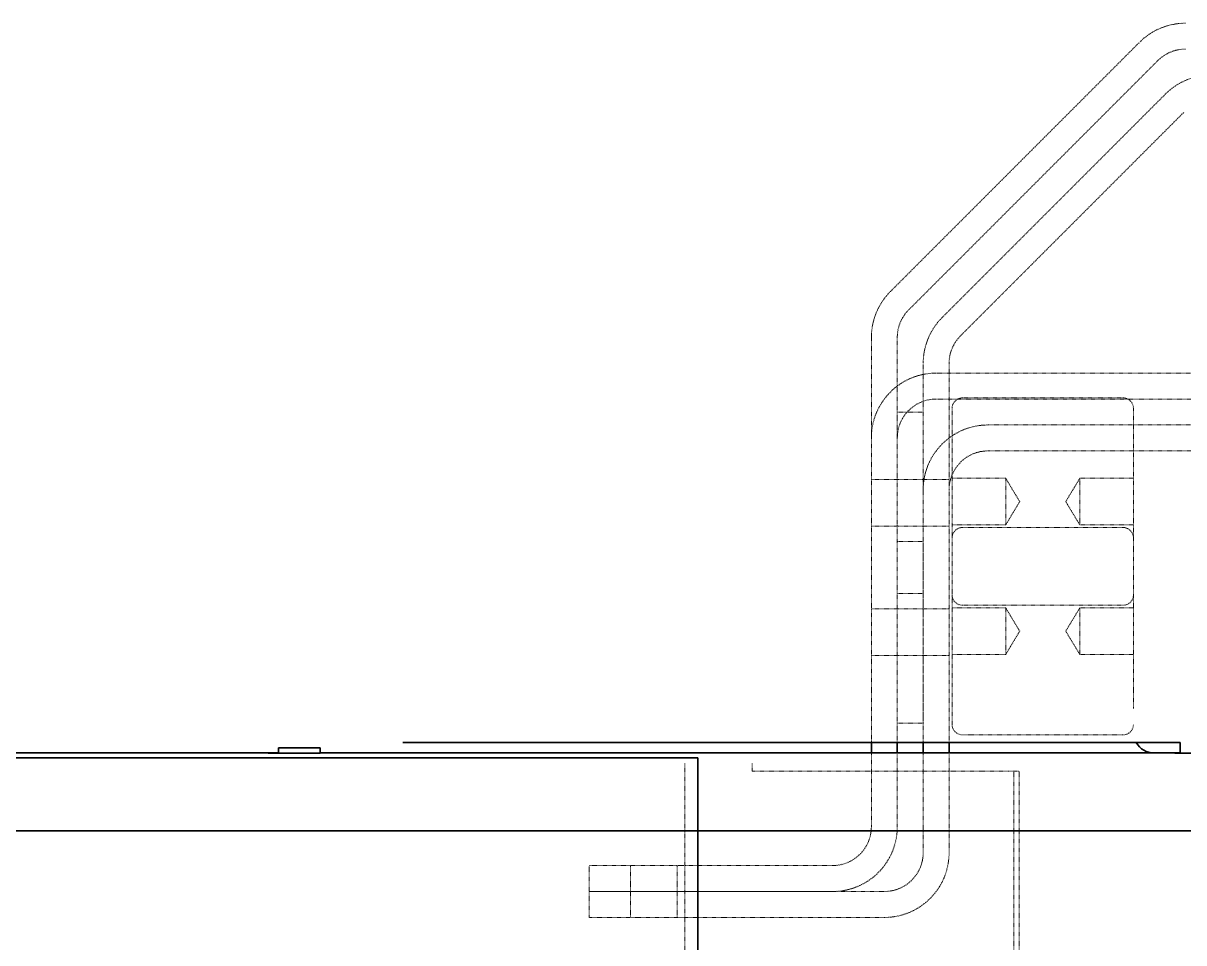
# Model space of a CAD drawing. Header units: millimetres. Extents: x -116965 to 323937, y 291661 to 566926.
# Drawn here: x -19309.6 to -19085.6, y 314215.6 to 314393 of the extents above; entities that cross this region are included whole.
import ezdxf

# ---------------------------------------------------------------- set-up
doc = ezdxf.new("R2010")
doc.units = ezdxf.units.MM
doc.linetypes.add('DASHED', pattern=[0.75, 0.5, -0.25])
for name, color, linetype, lineweight in [('Hidden Edges(Schneider)', 7, 'DASHED', 18), ('Sketch Geometry(Schneider)', 7, 'Continuous', 35), ('Visible Edges(Schneider)', 7, 'Continuous', 35)]:
    doc.layers.add(name, color=color, linetype=linetype, lineweight=lineweight)

msp = doc.modelspace()

# ---------------------------------------------------------------- linework, layer by layer
at = {"layer": 'Hidden Edges(Schneider)', "ltscale": 0.142851}
for p, q in [((-19142.216696, 314341.220186), (-19094.110094, 314389.326788)), ((-19090.57456, 314385.791254), (-19138.681162, 314337.684652))]:
    msp.add_line(p, q, dxfattribs=at)
at = {"layer": 'Hidden Edges(Schneider)', "ltscale": 0.128004}
for p, q in [((-19132.216695, 314336.220186), (-19089.110094, 314379.326788)), ((-19085.57456, 314375.791254), (-19128.681162, 314332.684652))]:
    msp.add_line(p, q, dxfattribs=at)
at = {"layer": 'Hidden Edges(Schneider)', "ltscale": 0.08006}
for p, q in [((-19145.877861, 314312.987953), (-19145.877861, 314332.381351)), ((-19140.877861, 314332.381351), (-19140.877861, 314312.987953))]:
    msp.add_line(p, q, dxfattribs=at)
at = {"layer": 'Hidden Edges(Schneider)', "ltscale": 0.128049}
for p, q in [((-19135.877861, 314302.987953), (-19135.877861, 314327.381351)), ((-19130.877861, 314327.381351), (-19130.877861, 314302.987953))]:
    msp.add_line(p, q, dxfattribs=at)
at = {"layer": 'Hidden Edges(Schneider)', "ltscale": 0.137421}
for p, q in [((-19133.377861, 314325.487953), (-19002.484462, 314325.487953)), ((-19002.484462, 314320.487953), (-19133.377861, 314320.487953))]:
    msp.add_line(p, q, dxfattribs=at)
at = {"layer": 'Hidden Edges(Schneider)', "ltscale": 0.16273}
for p, q in [((-19128.298825, 314320.711953), (-19097.298825, 314320.711953)), ((-19097.298825, 314295.711953), (-19128.298825, 314295.711953)), ((-19128.298825, 314280.711953), (-19097.298825, 314280.711953)), ((-19097.298825, 314255.711953), (-19128.298825, 314255.711953))]:
    msp.add_line(p, q, dxfattribs=at)
at = {"layer": 'Hidden Edges(Schneider)', "ltscale": 0.020567}
for p, q in [((-19135.877861, 314317.987953), (-19140.877861, 314317.987953)), ((-19140.877861, 314317.987953), (-19140.877861, 314312.987953)), ((-19145.877861, 314304.987953), (-19140.877861, 314304.987953)), ((-19140.877861, 314304.987953), (-19135.877861, 314304.987953)), ((-19135.877861, 314304.987953), (-19130.877861, 314304.987953)), ((-19145.877861, 314295.987953), (-19140.877861, 314295.987953)), ((-19140.877861, 314295.987953), (-19135.877861, 314295.987953)), ((-19135.877861, 314295.987953), (-19130.877861, 314295.987953)), ((-19135.877861, 314292.987953), (-19140.877861, 314292.987953)), ((-19135.877861, 314282.987953), (-19140.877861, 314282.987953)), ((-19145.877861, 314279.987953), (-19140.877861, 314279.987953)), ((-19140.877861, 314279.987953), (-19135.877861, 314279.987953)), ((-19135.877861, 314279.987953), (-19130.877861, 314279.987953)), ((-19145.877861, 314270.987953), (-19140.877861, 314270.987953)), ((-19140.877861, 314270.987953), (-19135.877861, 314270.987953)), ((-19135.877861, 314270.987953), (-19130.877861, 314270.987953)), ((-19135.877861, 314257.987953), (-19140.877861, 314257.987953)), ((-19200.377861, 314225.487953), (-19200.377861, 314230.487953)), ((-19192.377861, 314230.487953), (-19192.377861, 314225.487953)), ((-19183.377861, 314230.487953), (-19183.377861, 314225.487953)), ((-19200.377861, 314220.487953), (-19200.377861, 314225.487953)), ((-19192.377861, 314225.487953), (-19192.377861, 314220.487953)), ((-19183.377861, 314225.487953), (-19183.377861, 314220.487953))]:
    msp.add_line(p, q, dxfattribs=at)
at = {"layer": 'Hidden Edges(Schneider)', "ltscale": 0.0619}
msp.add_line((-19135.877861, 314302.987953), (-19135.877861, 314317.987953), dxfattribs=at)
at = {"layer": 'Hidden Edges(Schneider)', "ltscale": 0.124108}
for p, q in [((-19130.298825, 314293.711953), (-19130.298825, 314318.711953)), ((-19095.298825, 314318.711953), (-19095.298825, 314293.711953))]:
    msp.add_line(p, q, dxfattribs=at)
at = {"layer": 'Hidden Edges(Schneider)', "ltscale": 0.138692}
for p, q in [((-19123.377861, 314315.487953), (-19004.484462, 314315.487953)), ((-19004.484462, 314310.487953), (-19123.377861, 314310.487953))]:
    msp.add_line(p, q, dxfattribs=at)
at = {"layer": 'Hidden Edges(Schneider)', "ltscale": 0.154268}
for p, q in [((-19145.877861, 314254.211953), (-19145.877861, 314312.987953)), ((-19140.877861, 314312.987953), (-19140.877861, 314254.211953))]:
    msp.add_line(p, q, dxfattribs=at)
at = {"layer": 'Hidden Edges(Schneider)', "ltscale": 0.042672}
for p, q in [((-19119.950825, 314305.211953), (-19130.298825, 314305.211953)), ((-19105.646825, 314305.211953), (-19095.298825, 314305.211953)), ((-19119.950825, 314296.211953), (-19130.298825, 314296.211953)), ((-19105.646825, 314296.211953), (-19095.298825, 314296.211953)), ((-19119.950825, 314280.211953), (-19130.298825, 314280.211953)), ((-19105.646825, 314280.211953), (-19095.298825, 314280.211953)), ((-19119.950825, 314271.211953), (-19130.298825, 314271.211953)), ((-19105.646825, 314271.211953), (-19095.298825, 314271.211953))]:
    msp.add_line(p, q, dxfattribs=at)
at = {"layer": 'Hidden Edges(Schneider)', "ltscale": 0.058334}
for p, q in [((-19119.950825, 314305.211953), (-19119.950825, 314296.211953)), ((-19105.646825, 314296.211953), (-19105.646825, 314305.211953)), ((-19119.950825, 314280.211953), (-19119.950825, 314271.211953)), ((-19105.646825, 314271.211953), (-19105.646825, 314280.211953))]:
    msp.add_line(p, q, dxfattribs=at)
at = {"layer": 'Hidden Edges(Schneider)', "ltscale": 0.021599}
for p, q in [((-19117.246952, 314300.711953), (-19119.950825, 314305.211953)), ((-19108.350698, 314300.711953), (-19105.646825, 314305.211953)), ((-19117.246952, 314300.711953), (-19119.950825, 314296.211953)), ((-19108.350698, 314300.711953), (-19105.646825, 314296.211953)), ((-19117.246952, 314275.711953), (-19119.950825, 314280.211953)), ((-19108.350698, 314275.711953), (-19105.646825, 314280.211953)), ((-19117.246952, 314275.711953), (-19119.950825, 314271.211953)), ((-19108.350698, 314275.711953), (-19105.646825, 314271.211953))]:
    msp.add_line(p, q, dxfattribs=at)
at = {"layer": 'Hidden Edges(Schneider)', "ltscale": 0.128021}
for p, q in [((-19135.877861, 314254.211953), (-19135.877861, 314302.987953)), ((-19130.877861, 314302.987953), (-19130.877861, 314254.211953))]:
    msp.add_line(p, q, dxfattribs=at)
at = {"layer": 'Hidden Edges(Schneider)', "ltscale": 0.148422}
msp.add_line((-19130.298825, 314257.711953), (-19130.298825, 314293.711953), dxfattribs=at)
at = {"layer": 'Hidden Edges(Schneider)', "ltscale": 0.160791}
msp.add_line((-19095.298825, 314293.711953), (-19095.298825, 314260.745323), dxfattribs=at)
at = {"layer": 'Hidden Edges(Schneider)', "ltscale": 0.122485}
for p, q in [((-19140.877861, 314292.987953), (-19140.877861, 314257.987953)), ((-19135.877861, 314257.987953), (-19135.877861, 314292.987953))]:
    msp.add_line(p, q, dxfattribs=at)
at = {"layer": 'Hidden Edges(Schneider)', "ltscale": 0.058693}
for p, q in [((-19145.877861, 314237.987953), (-19145.877861, 314252.211953)), ((-19140.877861, 314252.211953), (-19140.877861, 314237.987953))]:
    msp.add_line(p, q, dxfattribs=at)
at = {"layer": 'Hidden Edges(Schneider)', "ltscale": 0.079359}
for p, q in [((-19135.877861, 314232.987953), (-19135.877861, 314252.211953)), ((-19130.877861, 314252.211953), (-19130.877861, 314232.987953))]:
    msp.add_line(p, q, dxfattribs=at)
at = {"layer": 'Hidden Edges(Schneider)', "ltscale": 0.138233}
msp.add_line((-19181.876161, 314250.211953), (-19181.876161, 314171.211953), dxfattribs=at)
at = {"layer": 'Hidden Edges(Schneider)', "ltscale": 0.0061}
msp.add_line((-19168.876161, 314248.711953), (-19168.876161, 314250.211953), dxfattribs=at)
at = {"layer": 'Hidden Edges(Schneider)', "ltscale": 0.129921}
msp.add_line((-19119.376161, 314248.711953), (-19168.876161, 314248.711953), dxfattribs=at)
at = {"layer": 'Hidden Edges(Schneider)', "ltscale": 0.012885}
msp.add_line((-19119.376161, 314248.711953), (-19117.376161, 314248.711953), dxfattribs=at)
at = {"layer": 'Hidden Edges(Schneider)', "ltscale": 0.135608}
for p, q in [((-19118.376161, 314248.711953), (-19118.376161, 314171.211953)), ((-19117.376161, 314171.211953), (-19117.376161, 314248.711953))]:
    msp.add_line(p, q, dxfattribs=at)
at = {"layer": 'Hidden Edges(Schneider)', "ltscale": 0.164479}
for p, q in [((-19200.377861, 314230.487953), (-19153.377861, 314230.487953)), ((-19153.377861, 314225.487953), (-19200.377861, 314225.487953))]:
    msp.add_line(p, q, dxfattribs=at)
at = {"layer": 'Hidden Edges(Schneider)', "ltscale": 0.149606}
for p, q in [((-19200.377861, 314225.487953), (-19143.377861, 314225.487953)), ((-19143.377861, 314220.487953), (-19200.377861, 314220.487953))]:
    msp.add_line(p, q, dxfattribs=at)
at = {"layer": 'Hidden Edges(Schneider)', "ltscale": 0.040479}
for centre, start, end in [((-19085.271259, 314380.487953), 90, 135), ((-19080.271259, 314370.487953), 90, 135), ((-19133.377861, 314332.381351), 135, 180), ((-19123.377861, 314327.381351), 135, 180)]:
    msp.add_arc(centre, 12.5, start, end, dxfattribs=at)
at = {"layer": 'Hidden Edges(Schneider)', "ltscale": 0.024247}
for centre, start, end in [((-19085.271259, 314380.487953), 90, 135), ((-19133.377861, 314332.381351), 135, 180), ((-19123.377861, 314327.381351), 135, 180)]:
    msp.add_arc(centre, 7.5, start, end, dxfattribs=at)
at = {"layer": 'Hidden Edges(Schneider)', "ltscale": 0.081058}
for centre, start, end in [((-19133.377861, 314312.987953), 90, 180), ((-19123.377861, 314302.987953), 90, 180), ((-19153.377861, 314237.987953), 270, 0), ((-19143.377861, 314232.987953), 270, 0)]:
    msp.add_arc(centre, 12.5, start, end, dxfattribs=at)
at = {"layer": 'Hidden Edges(Schneider)', "ltscale": 0.048595}
for centre, start, end in [((-19133.377861, 314312.987953), 90, 180), ((-19123.377861, 314302.987953), 90, 180), ((-19153.377861, 314237.987953), 270, 0), ((-19143.377861, 314232.987953), 270, 0)]:
    msp.add_arc(centre, 7.5, start, end, dxfattribs=at)
at = {"layer": 'Hidden Edges(Schneider)', "ltscale": 0.012885}
for centre, start, end in [((-19128.298825, 314318.711953), 90, 180), ((-19097.298825, 314318.711953), 0, 90), ((-19128.298825, 314293.711953), 90, 180), ((-19097.298825, 314293.711953), 0, 90), ((-19128.298825, 314282.711953), 180, 270), ((-19097.298825, 314282.711953), 270, 0), ((-19128.298825, 314257.711953), 180, 270), ((-19097.298825, 314257.711953), 270, 0)]:
    msp.add_arc(centre, 2, start, end, dxfattribs=at)
at = {"layer": 'Sketch Geometry(Schneider)'}
for p, q in [((-19336.397195, 314251.247394), (-19179.376148, 314251.247394)), ((-19179.376148, 314251.247394), (-19179.376148, 314163.040484))]:
    msp.add_line(p, q, dxfattribs=at)
at = {"layer": 'Visible Edges(Schneider)'}
for p, q in [((-19260.298825, 314253.211953), (-19252.298825, 314253.211953)), ((-19260.298825, 314252.169993), (-19260.298825, 314253.211953)), ((-19252.298825, 314253.211953), (-19252.298825, 314252.211953)), ((-19236.298825, 314254.211953), (-19233.298825, 314254.211953)), ((-19233.298825, 314254.211953), (-19086.298825, 314254.211953)), ((-19145.877861, 314252.211953), (-19145.877861, 314254.211953)), ((-19140.877861, 314254.211953), (-19140.877861, 314252.211953)), ((-19135.877861, 314252.211953), (-19135.877861, 314254.211953)), ((-19130.877861, 314254.211953), (-19130.877861, 314252.211953)), ((-19086.298825, 314254.211953), (-19086.298825, 314252.169993)), ((-19427.298825, 314252.211953), (-19262.298825, 314252.211953)), ((-19262.298825, 314252.211953), (-19260.298825, 314252.211953)), ((-19262.298825, 314252.211953), (-19262.298825, 314252.169993)), ((-19252.298825, 314252.169993), (-19262.298825, 314252.169993)), ((-19252.298825, 314252.211953), (-19087.298825, 314252.211953)), ((-19252.298825, 314252.169993), (-19252.298825, 314252.211953)), ((-19087.298825, 314252.211953), (-19086.298825, 314252.211953)), ((-19087.298825, 314252.211953), (-19087.298825, 314252.169993)), ((-19077.298825, 314252.169993), (-19087.298825, 314252.169993)), ((-19558.298825, 314237.211953), (-18956.298825, 314237.211953))]:
    msp.add_line(p, q, dxfattribs=at)
msp.add_arc((-19091.298825, 314256.211953), 4, 210, 270, dxfattribs=at)

doc.saveas('drawing.dxf')
